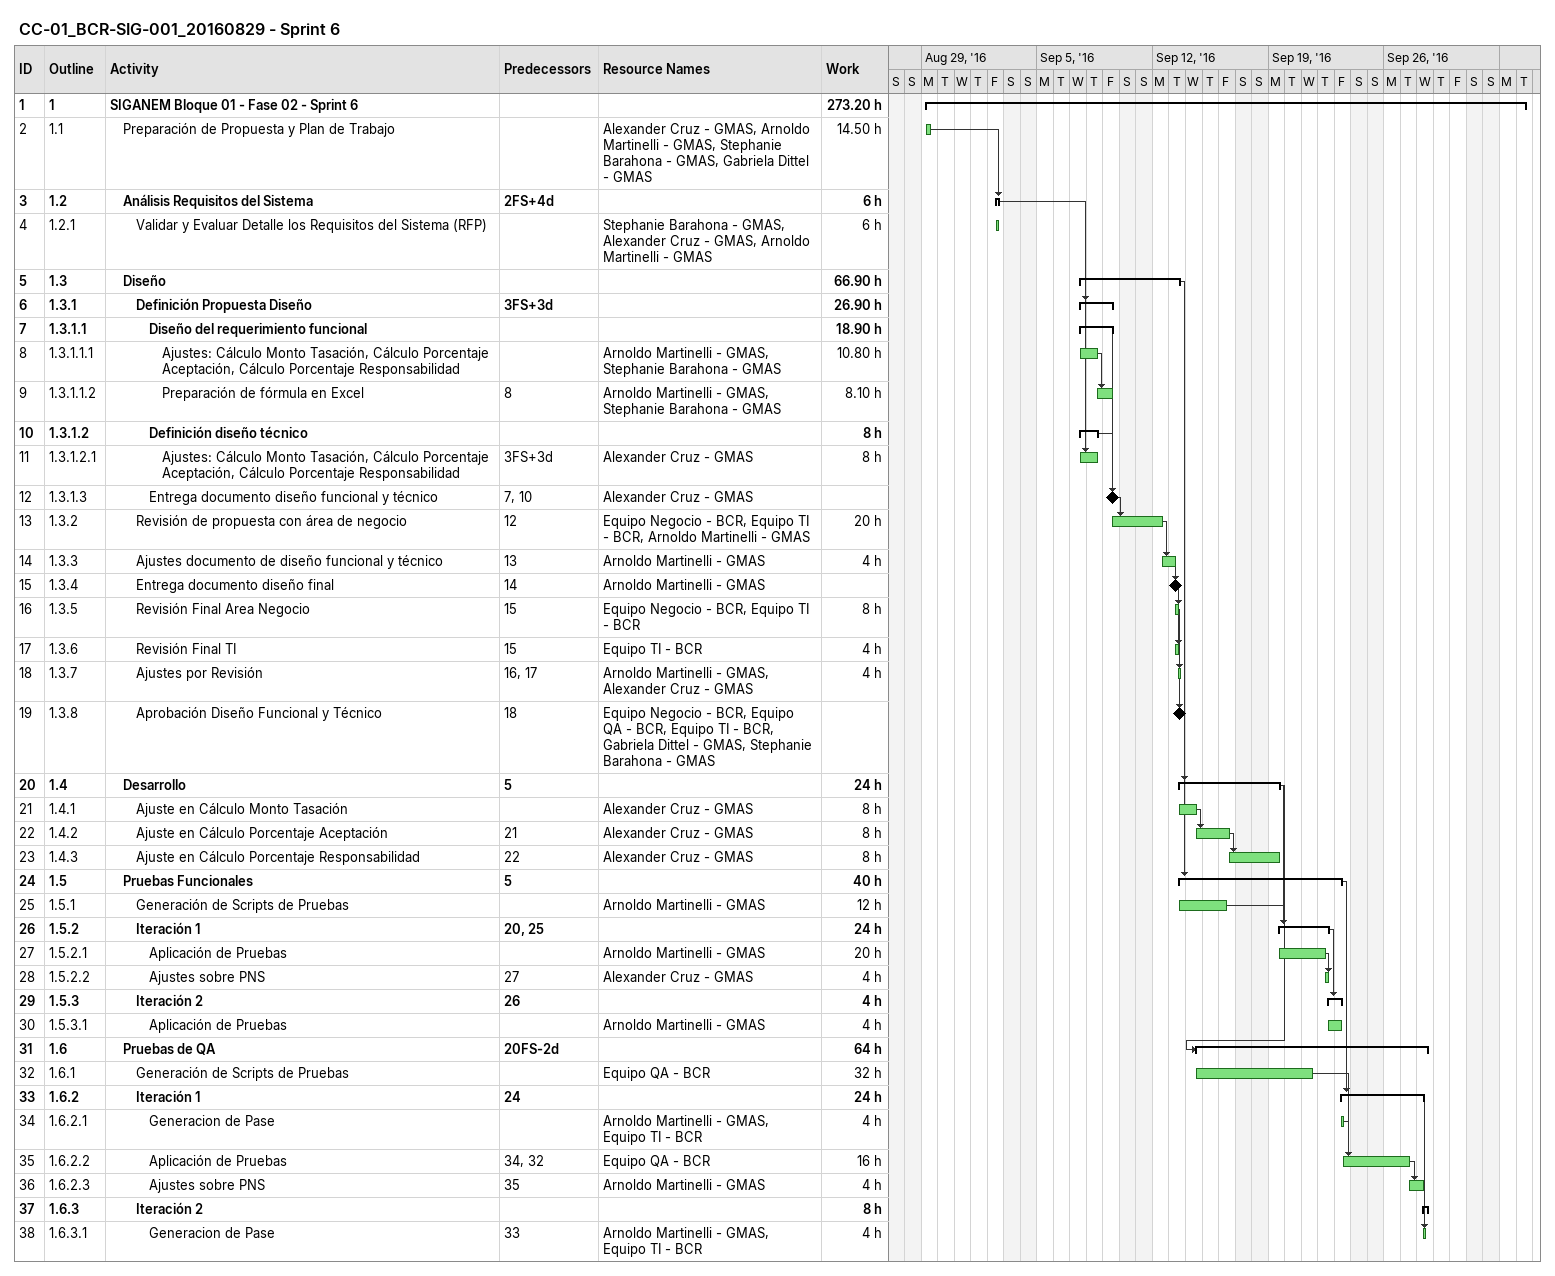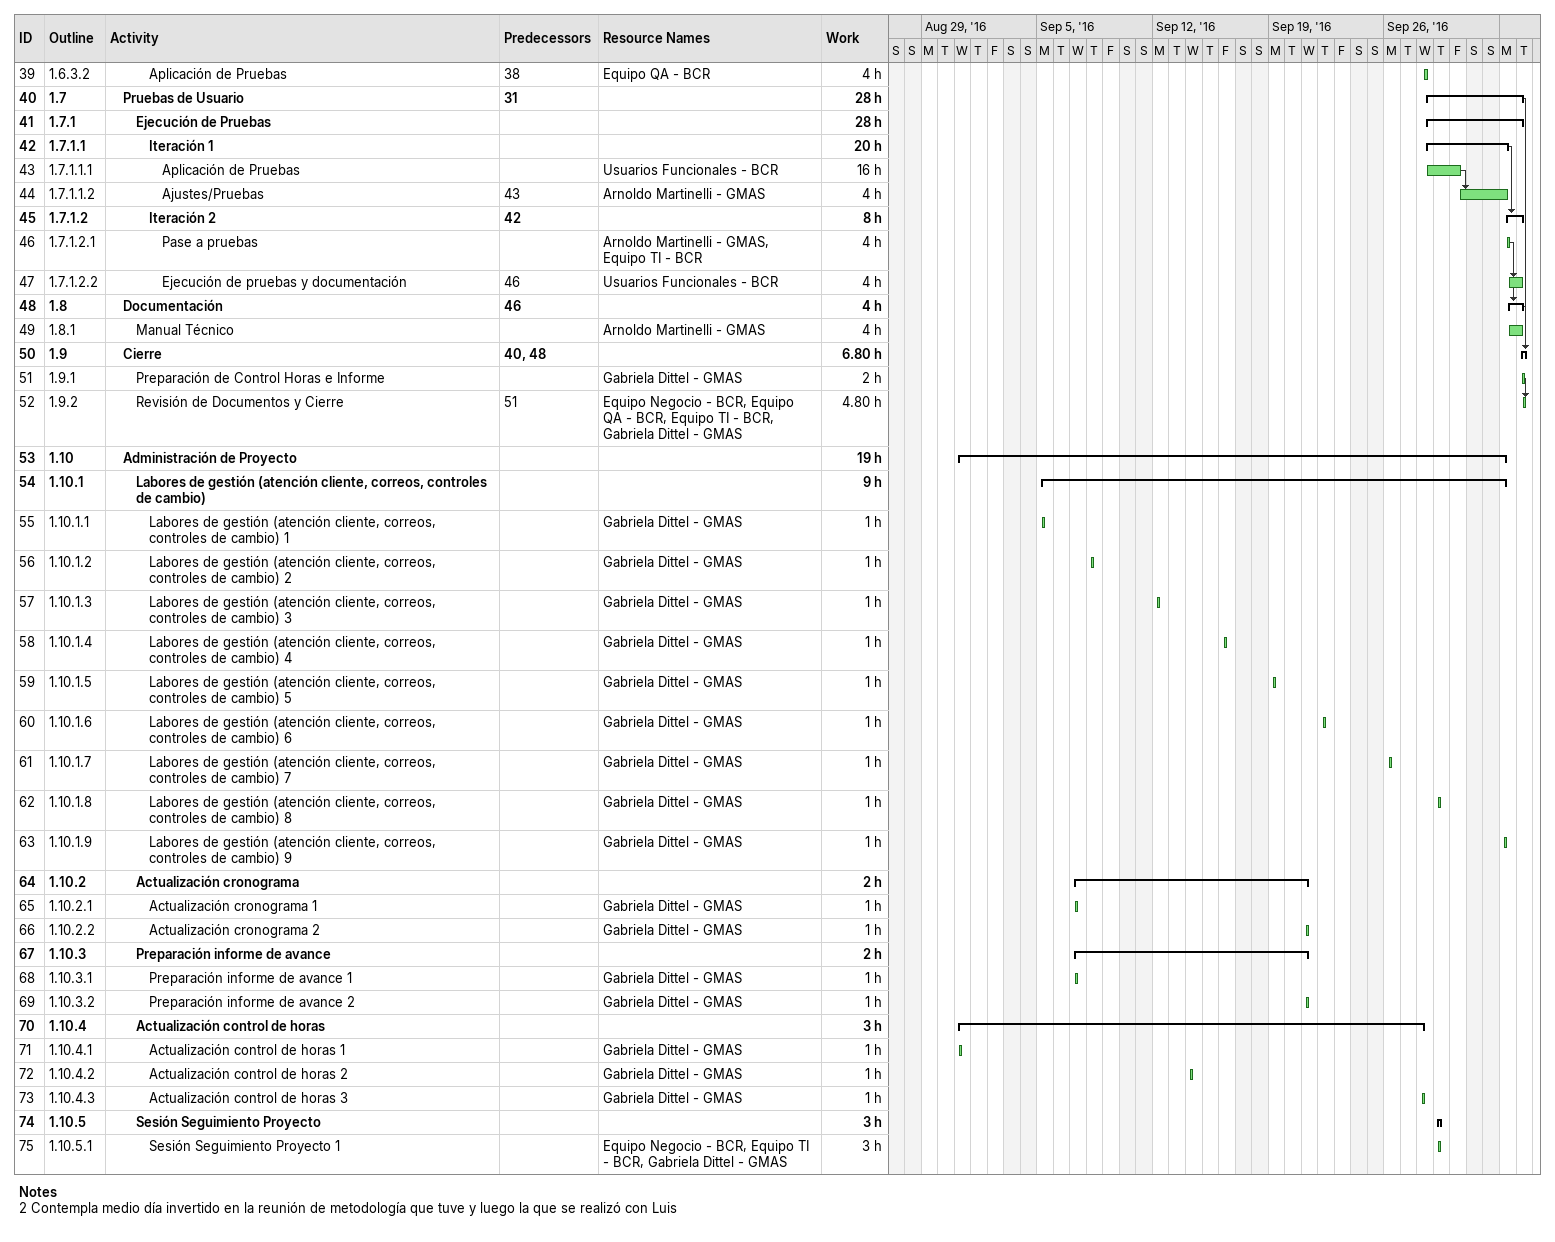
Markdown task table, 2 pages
CC-01_BCR-SIG-001_20160829 - Sprint 6

| ID | WBS | Task | Start | Finish | Predecessors | Resources | Work (h) |
|---|---|---|---|---|---|---|---|
| 1 | 1 | **SIGANEM Bloque 01 - Fase 02 - Sprint 6** | 2016-08-29 | 2016-10-04 |  |  | 273.20 |
| 2 | 1.1 | Preparación de Propuesta y Plan de Trabajo | 2016-08-29 | 2016-08-29 |  | Alexander Cruz - GMAS, Arnoldo Martinelli - GMAS, Stephanie Barahona - GMAS, Gabriela Dittel - GMAS | 14.50 |
| 3 | 1.2 | **Análisis Requisitos del Sistema** | 2016-09-02 | 2016-09-02 | 2FS+4d |  | 6 |
| 4 | 1.2.1 | Validar y Evaluar Detalle los Requisitos del Sistema (RFP) | 2016-09-02 | 2016-09-02 |  | Stephanie Barahona - GMAS, Alexander Cruz - GMAS, Arnoldo Martinelli - GMAS | 6 |
| 5 | 1.3 | **Diseño** | 2016-09-07 | 2016-09-13 |  |  | 66.90 |
| 6 | 1.3.1 | **Definición Propuesta Diseño** | 2016-09-07 | 2016-09-09 | 3FS+3d |  | 26.90 |
| 7 | 1.3.1.1 | **Diseño del requerimiento funcional** | 2016-09-07 | 2016-09-09 |  |  | 18.90 |
| 8 | 1.3.1.1.1 | Ajustes: Cálculo Monto Tasación, Cálculo Porcentaje Aceptación, Cálculo Porcentaje Responsabilidad | 2016-09-07 | 2016-09-08 |  | Arnoldo Martinelli - GMAS, Stephanie Barahona - GMAS | 10.80 |
| 9 | 1.3.1.1.2 | Preparación de fórmula en Excel | 2016-09-08 | 2016-09-09 | 8 | Arnoldo Martinelli - GMAS, Stephanie Barahona - GMAS | 8.10 |
| 10 | 1.3.1.2 | **Definición diseño técnico** | 2016-09-07 | 2016-09-08 |  |  | 8 |
| 11 | 1.3.1.2.1 | Ajustes: Cálculo Monto Tasación, Cálculo Porcentaje Aceptación, Cálculo Porcentaje Responsabilidad | 2016-09-07 | 2016-09-08 | 3FS+3d | Alexander Cruz - GMAS | 8 |
| 12 | 1.3.1.3 | Entrega documento diseño funcional y técnico (milestone) | 2016-09-09 | 2016-09-09 | 7, 10 | Alexander Cruz - GMAS |  |
| 13 | 1.3.2 | Revisión de propuesta con área de negocio | 2016-09-09 | 2016-09-12 | 12 | Equipo Negocio - BCR, Equipo TI - BCR, Arnoldo Martinelli - GMAS | 20 |
| 14 | 1.3.3 | Ajustes documento de diseño funcional y técnico | 2016-09-12 | 2016-09-13 | 13 | Arnoldo Martinelli - GMAS | 4 |
| 15 | 1.3.4 | Entrega documento diseño final (milestone) | 2016-09-13 | 2016-09-13 | 14 | Arnoldo Martinelli - GMAS |  |
| 16 | 1.3.5 | Revisión Final Area Negocio | 2016-09-13 | 2016-09-13 | 15 | Equipo Negocio - BCR, Equipo TI - BCR | 8 |
| 17 | 1.3.6 | Revisión Final TI | 2016-09-13 | 2016-09-13 | 15 | Equipo TI - BCR | 4 |
| 18 | 1.3.7 | Ajustes por Revisión | 2016-09-13 | 2016-09-13 | 16, 17 | Arnoldo Martinelli - GMAS, Alexander Cruz - GMAS | 4 |
| 19 | 1.3.8 | Aprobación Diseño Funcional y Técnico (milestone) | 2016-09-13 | 2016-09-13 | 18 | Equipo Negocio - BCR, Equipo QA - BCR, Equipo TI - BCR, Gabriela Dittel - GMAS, Stephanie Barahona - GMAS |  |
| 20 | 1.4 | **Desarrollo** | 2016-09-13 | 2016-09-19 | 5 |  | 24 |
| 21 | 1.4.1 | Ajuste en Cálculo Monto Tasación | 2016-09-13 | 2016-09-14 |  | Alexander Cruz - GMAS | 8 |
| 22 | 1.4.2 | Ajuste en Cálculo Porcentaje Aceptación | 2016-09-14 | 2016-09-16 | 21 | Alexander Cruz - GMAS | 8 |
| 23 | 1.4.3 | Ajuste en Cálculo Porcentaje Responsabilidad | 2016-09-16 | 2016-09-19 | 22 | Alexander Cruz - GMAS | 8 |
| 24 | 1.5 | **Pruebas Funcionales** | 2016-09-13 | 2016-09-23 | 5 |  | 40 |
| 25 | 1.5.1 | Generación de Scripts de Pruebas | 2016-09-13 | 2016-09-16 |  | Arnoldo Martinelli - GMAS | 12 |
| 26 | 1.5.2 | **Iteración 1** | 2016-09-19 | 2016-09-22 | 20, 25 |  | 24 |
| 27 | 1.5.2.1 | Aplicación de Pruebas | 2016-09-19 | 2016-09-22 |  | Arnoldo Martinelli - GMAS | 20 |
| 28 | 1.5.2.2 | Ajustes sobre PNS | 2016-09-22 | 2016-09-22 | 27 | Alexander Cruz - GMAS | 4 |
| 29 | 1.5.3 | **Iteración 2** | 2016-09-22 | 2016-09-23 | 26 |  | 4 |
| 30 | 1.5.3.1 | Aplicación de Pruebas | 2016-09-22 | 2016-09-23 |  | Arnoldo Martinelli - GMAS | 4 |
| 31 | 1.6 | **Pruebas de QA** | 2016-09-14 | 2016-09-28 | 20FS-2d |  | 64 |
| 32 | 1.6.1 | Generación de Scripts de Pruebas | 2016-09-14 | 2016-09-21 |  | Equipo QA - BCR | 32 |
| 33 | 1.6.2 | **Iteración 1** | 2016-09-23 | 2016-09-28 | 24 |  | 24 |
| 34 | 1.6.2.1 | Generacion de Pase | 2016-09-23 | 2016-09-23 |  | Arnoldo Martinelli - GMAS, Equipo TI - BCR | 4 |
| 35 | 1.6.2.2 | Aplicación de Pruebas | 2016-09-23 | 2016-09-27 | 34, 32 | Equipo QA - BCR | 16 |
| 36 | 1.6.2.3 | Ajustes sobre PNS | 2016-09-27 | 2016-09-28 | 35 | Arnoldo Martinelli - GMAS | 4 |
| 37 | 1.6.3 | **Iteración 2** | 2016-09-28 | 2016-09-28 |  |  | 8 |
| 38 | 1.6.3.1 | Generacion de Pase | 2016-09-28 | 2016-09-28 | 33 | Arnoldo Martinelli - GMAS, Equipo TI - BCR | 4 |
| 39 | 1.6.3.2 | Aplicación de Pruebas | 2016-09-28 | 2016-09-28 | 38 | Equipo QA - BCR | 4 |
| 40 | 1.7 | **Pruebas de Usuario** | 2016-09-28 | 2016-10-04 | 31 |  | 28 |
| 41 | 1.7.1 | **Ejecución de Pruebas** | 2016-09-28 | 2016-10-04 |  |  | 28 |
| 42 | 1.7.1.1 | **Iteración 1** | 2016-09-28 | 2016-10-03 |  |  | 20 |
| 43 | 1.7.1.1.1 | Aplicación de Pruebas | 2016-09-28 | 2016-09-30 |  | Usuarios Funcionales - BCR | 16 |
| 44 | 1.7.1.1.2 | Ajustes/Pruebas | 2016-09-30 | 2016-10-03 | 43 | Arnoldo Martinelli - GMAS | 4 |
| 45 | 1.7.1.2 | **Iteración 2** | 2016-10-03 | 2016-10-04 | 42 |  | 8 |
| 46 | 1.7.1.2.1 | Pase a pruebas | 2016-10-03 | 2016-10-03 |  | Arnoldo Martinelli - GMAS, Equipo TI - BCR | 4 |
| 47 | 1.7.1.2.2 | Ejecución de pruebas y documentación | 2016-10-03 | 2016-10-04 | 46 | Usuarios Funcionales - BCR | 4 |
| 48 | 1.8 | **Documentación** | 2016-10-03 | 2016-10-04 | 46 |  | 4 |
| 49 | 1.8.1 | Manual Técnico | 2016-10-03 | 2016-10-04 |  | Arnoldo Martinelli - GMAS | 4 |
| 50 | 1.9 | **Cierre** | 2016-10-04 | 2016-10-04 | 40, 48 |  | 6.80 |
| 51 | 1.9.1 | Preparación de Control Horas e Informe | 2016-10-04 | 2016-10-04 |  | Gabriela Dittel - GMAS | 2 |
| 52 | 1.9.2 | Revisión de Documentos y Cierre | 2016-10-04 | 2016-10-04 | 51 | Equipo Negocio - BCR, Equipo QA - BCR, Equipo TI - BCR, Gabriela Dittel - GMAS | 4.80 |
| 53 | 1.10 | **Administración de Proyecto** | 2016-08-31 | 2016-10-03 |  |  | 19 |
| 54 | 1.10.1 | **Labores de gestión (atención cliente, correos, controles de cambio)** | 2016-09-05 | 2016-10-03 |  |  | 9 |
| 55 | 1.10.1.1 | Labores de gestión (atención cliente, correos, controles de cambio) 1 | 2016-09-05 | 2016-09-05 |  | Gabriela Dittel - GMAS | 1 |
| 56 | 1.10.1.2 | Labores de gestión (atención cliente, correos, controles de cambio) 2 | 2016-09-08 | 2016-09-08 |  | Gabriela Dittel - GMAS | 1 |
| 57 | 1.10.1.3 | Labores de gestión (atención cliente, correos, controles de cambio) 3 | 2016-09-12 | 2016-09-12 |  | Gabriela Dittel - GMAS | 1 |
| 58 | 1.10.1.4 | Labores de gestión (atención cliente, correos, controles de cambio) 4 | 2016-09-16 | 2016-09-16 |  | Gabriela Dittel - GMAS | 1 |
| 59 | 1.10.1.5 | Labores de gestión (atención cliente, correos, controles de cambio) 5 | 2016-09-19 | 2016-09-19 |  | Gabriela Dittel - GMAS | 1 |
| 60 | 1.10.1.6 | Labores de gestión (atención cliente, correos, controles de cambio) 6 | 2016-09-22 | 2016-09-22 |  | Gabriela Dittel - GMAS | 1 |
| 61 | 1.10.1.7 | Labores de gestión (atención cliente, correos, controles de cambio) 7 | 2016-09-26 | 2016-09-26 |  | Gabriela Dittel - GMAS | 1 |
| 62 | 1.10.1.8 | Labores de gestión (atención cliente, correos, controles de cambio) 8 | 2016-09-29 | 2016-09-29 |  | Gabriela Dittel - GMAS | 1 |
| 63 | 1.10.1.9 | Labores de gestión (atención cliente, correos, controles de cambio) 9 | 2016-10-03 | 2016-10-03 |  | Gabriela Dittel - GMAS | 1 |
| 64 | 1.10.2 | **Actualización cronograma** | 2016-09-07 | 2016-09-21 |  |  | 2 |
| 65 | 1.10.2.1 | Actualización cronograma 1 | 2016-09-07 | 2016-09-07 |  | Gabriela Dittel - GMAS | 1 |
| 66 | 1.10.2.2 | Actualización cronograma 2 | 2016-09-21 | 2016-09-21 |  | Gabriela Dittel - GMAS | 1 |
| 67 | 1.10.3 | **Preparación informe de avance** | 2016-09-07 | 2016-09-21 |  |  | 2 |
| 68 | 1.10.3.1 | Preparación informe de avance 1 | 2016-09-07 | 2016-09-07 |  | Gabriela Dittel - GMAS | 1 |
| 69 | 1.10.3.2 | Preparación informe de avance 2 | 2016-09-21 | 2016-09-21 |  | Gabriela Dittel - GMAS | 1 |
| 70 | 1.10.4 | **Actualización control de horas** | 2016-08-31 | 2016-09-28 |  |  | 3 |
| 71 | 1.10.4.1 | Actualización control de horas 1 | 2016-08-31 | 2016-08-31 |  | Gabriela Dittel - GMAS | 1 |
| 72 | 1.10.4.2 | Actualización control de horas 2 | 2016-09-14 | 2016-09-14 |  | Gabriela Dittel - GMAS | 1 |
| 73 | 1.10.4.3 | Actualización control de horas 3 | 2016-09-28 | 2016-09-28 |  | Gabriela Dittel - GMAS | 1 |
| 74 | 1.10.5 | **Sesión Seguimiento Proyecto** | 2016-09-29 | 2016-09-29 |  |  | 3 |
| 75 | 1.10.5.1 | Sesión Seguimiento Proyecto 1 | 2016-09-29 | 2016-09-29 |  | Equipo Negocio - BCR, Equipo TI - BCR, Gabriela Dittel - GMAS | 3 |

Notes
- 2: Contempla medio día invertido en la reunión de metodología que tuve y luego la que se realizó con Luis
